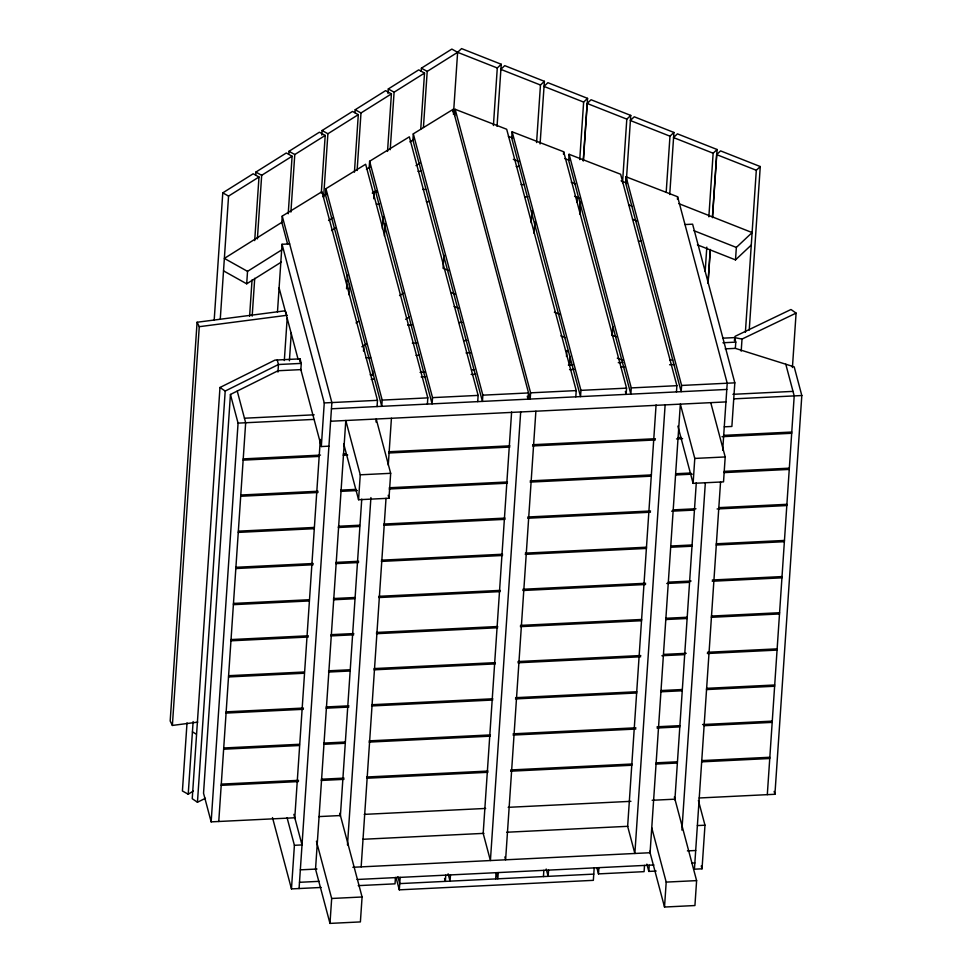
<?xml version="1.0" encoding="UTF-8"?>
<svg xmlns="http://www.w3.org/2000/svg" width="972" height="972" viewBox="0 0 972 972"><rect width="100%" height="100%" fill="white"/><g stroke="black" fill="none" stroke-linecap="round" stroke-linejoin="round"><path stroke-width="1.46" d="M286.29 313.02L285.197 310.797L197.085 322.254L170.185 721.005L172.372 725.44L197.753 722.135M172.372 725.44L199.272 326.689L197.085 322.254M187.025 722.84L182.42 790.977L188.216 794.221L193.282 791.038M214.192 320.055L222.782 192.857L253.194 173.769L258.989 177.001L254.7 240.606M188.216 794.221L193.124 721.54M220.292 318.755L228.566 196.101L258.989 177.001M300.858 369.445L301.271 363.394L300.069 358.862L274.955 360.102L219.976 387.488L192.237 798.705L197.45 802.252L205.444 798.279M197.45 802.252L225.2 391.048L219.976 387.488M301.211 369.603L278.041 370.745L230.437 394.462L203.537 793.213L211.155 821.862L294.528 817.792M223.524 270.86L246.694 283.812L247.532 271.358L282.257 249.561M211.155 821.862L238.067 423.124L230.437 394.462M255.685 175.106L255.879 172.08L286.303 152.981L292.098 156.225L288.21 213.767M249.597 316.313L252.04 279.972M252.173 316.143L254.725 278.284M257.386 238.918L261.675 175.312L292.098 156.225M218.761 821.498L245.661 422.747L237.241 391.072M377.063 406.563L377.476 400.33L321.963 191.691L282.245 216.1L281.831 222.333L287.639 244.179M277.47 312.061L282.038 244.276L289.644 243.911M288.781 154.329L288.988 151.304L319.411 132.204L325.207 135.436L321.319 192.978M277.943 372.069L278.454 364.512L277.251 359.98M290.895 212.078L294.783 154.536L325.207 135.436M284.322 360.551L287.177 318.257M289.401 360.782L291.272 333.08M299.862 361.888L300.069 358.862M321.793 135.059L322.097 130.515L352.52 111.416L358.303 114.66L354.428 172.202M323.591 197.352L327.892 133.759L358.303 114.66M325.936 188.677L325.511 194.91L381.765 406.332L382.19 400.1L325.936 188.677L365.654 164.256L427.814 397.864L427.388 404.097M294.735 818.533L320.323 439.417M321.149 887.46L291.466 888.906L294.407 845.3L287.056 817.634M328.913 446.172L321.319 446.549L324.259 402.93L282.038 244.276M299.072 888.542L331.865 402.566L282.245 216.1M354.999 112.764L355.205 109.739L385.617 90.639L391.412 93.883L387.524 151.413M346.554 288.793L347.478 275.173M348.729 294.686L349.446 284.079M357.113 170.513L360.989 112.971L391.412 93.883M369.627 161.255L369.202 167.488L432.103 403.866L432.528 397.633L369.627 161.255L409.346 136.833L478.139 395.397L477.726 401.63M363.479 351.05L363.856 345.51M373.758 198.75L374.22 191.824L377.258 191.678M339.811 813.272L362.082 896.986L360.393 921.918L329.982 923.4L331.671 898.48L316.435 841.242M376.018 422.042L376.213 419.017L390.671 473.315L388.982 498.247L358.571 499.73L360.26 474.81L345.801 420.512L315.536 869.102L329.982 923.4M387.998 93.494L388.302 88.95L418.725 69.863L424.521 73.094L420.742 129.118M340.358 816.298L361.754 499.11M372.41 375.52L372.713 370.976M382.324 228.639L383.138 216.525M384.39 236.038L385.204 223.925M390.209 149.737L394.097 92.194L424.521 73.094M347.478 844.96L370.915 497.567M361.159 866.866L386.018 498.332M388.265 465.102L391.424 418.276M413.319 133.832L412.893 140.053L482.428 401.4L482.853 395.167L413.319 133.832L453.025 109.411L530.19 399.067L530.603 392.834L455.163 109.301L506.691 129.264L576.226 390.598L575.801 396.831M421.204 71.199L421.411 68.174L451.834 49.074L457.618 52.318L497.287 67.979L501.236 64.261L461.566 48.6L457.618 52.318L427.206 71.406L423.428 127.441M395.446 877.607L395.021 883.84L358.231 885.638M594.184 867.887L593.345 880.34L399.31 889.842L400.148 877.376M452.867 111.901L453.025 109.411M443.111 267.336L443.937 255.223M453.438 114.392L457.618 52.318M454.75 115.534L455.163 109.301M493.412 125.522L497.287 67.979M445.771 875.152L445.346 881.373L444.569 878.457M497.044 126.348L501.236 64.261M450.486 874.922L450.06 881.142L448.116 873.828M512.135 131.803L511.722 138.036L580.515 396.6L580.94 390.367L512.135 131.803L563.663 151.754L626.551 388.144L626.138 394.365L625.361 391.449M511.612 411.994L483.181 833.393L490.41 860.548L520.676 411.946M531.162 222.819L531.988 210.705M536.58 142.568L540.468 85.026L544.405 81.32L504.735 65.646L500.799 69.364L540.468 85.026M534.053 233.292L534.904 222.138M540.08 143.953L544.405 81.32M495.684 878.919L496.097 872.686M498.235 872.577L497.822 878.809L496.267 872.953M535.876 411.205L505.61 859.795L504.857 856.939M563.493 154.244L563.663 151.754M569.106 154.305L568.693 160.538L630.852 394.134L631.265 387.913L569.106 154.305L620.634 174.255L676.889 385.677L676.463 391.91M566.469 356.469L566.883 350.406M576.894 202.018L577.198 197.474M579.749 159.615L583.637 102.072L587.574 98.366L547.904 82.693L543.968 86.411L583.637 102.072M569.458 365.423L570.078 356.335M579.677 213.998L580.491 201.884M583.249 161L587.137 103.457L591.073 99.751L630.743 115.413L626.15 183.55M569.701 363.358L570.102 357.295M579.92 211.932L580.624 201.326M583.382 160.441L587.574 98.366M543.433 876.574L543.858 870.341M548.572 870.11L548.147 876.343L546.203 869.029M612.19 335.656L612.81 326.58M622.517 182.724L626.806 119.131L630.743 115.413M626.077 176.807L625.664 183.028L681.178 391.68L681.603 385.447L626.077 176.807L677.606 196.757L727.214 383.211L722.694 450.243M644.521 865.42L644.096 871.653L598.485 873.889L598.898 867.656M666.197 192.201L669.975 136.177L673.924 132.459L634.254 116.798L630.306 120.504L669.975 136.177M669.732 194.546L673.924 132.459M656.076 404.923L627.645 826.322L634.862 853.477L665.127 404.887M677.435 199.248L677.606 196.757M656.173 871.058L648.81 871.422L649.235 865.189M650.074 852.723L680.339 404.133L694.786 458.432L693.109 483.363L723.52 481.869L725.197 456.949L710.751 402.651M705.174 271.334L706.814 247.107M708.855 216.817L713.144 153.224L717.093 149.506L677.423 133.844L673.475 137.562L713.144 153.224M674.349 796.967L696.608 880.62L694.931 905.539L664.52 907.034L666.197 882.102L651.75 827.804M707.968 283.314L710.216 249.998M712.464 216.695L716.643 154.609L720.592 150.891L760.262 166.552L749.23 330.091M708.199 281.248L710.35 249.452M712.488 217.655L717.093 149.506M674.884 799.92L696.292 482.744M681.907 830.1L705.344 482.695M720.556 481.954L694.433 869.187L702.027 868.81L704.979 825.204L698.394 800.454M697.398 244.847L735.5 259.889L736.351 247.435L752.109 232.575L678.845 203.646M734.358 340.625L735.16 336.3L790.977 309.497L796.092 313.106L792.423 367.525M735.367 348.17L735.768 342.132L734.565 337.6L723.168 338.159M685.005 224.556L692.611 224.18L734.82 382.847L731.88 426.453L724.274 426.83M741.199 351.171L742.013 339.07L796.092 313.106M745.39 332.29L756.313 170.27L760.262 166.552M767.309 794.646L794.209 395.896L785.789 364.221M699.123 797.988L774.915 794.282L801.815 395.531L794.197 366.869L735.354 348.365L725.209 348.851M735.5 259.889L751.271 245.041M281.953 222.26L224.362 258.406L247.532 271.358M322.898 196.551L326.738 194.145M366.408 169.237L370.247 166.832M409.917 141.924L413.756 139.518M328.536 220.51L332.4 218.08M372.252 193.064L376.115 190.646M415.967 165.617L419.831 163.199M246.694 283.812L281.406 262.027M331.561 230.546L335.413 228.128M356.031 322.923L358.595 321.319M399.541 295.61L403.38 293.204M361.888 346.749L366.383 343.918M405.603 319.302L409.455 316.884M225.2 391.048L278.454 364.512L301.271 363.394M199.272 326.689L287.384 315.232M417.996 171.351L421.01 171.206M516.229 166.54L519.255 166.394M422.699 189.455L425.724 189.309M521.15 184.644L524.187 184.486M376.407 204.144L379.445 203.999M426.392 201.69L429.43 201.544M524.856 196.879L527.881 196.733M638.446 241.165L641.338 241.032M407.62 325.037L412.152 324.818M459.003 322.522L462.028 322.376M412.322 343.14L416.867 342.922M463.826 340.625L466.852 340.467M366.043 357.83L370.587 357.599M416.028 355.375L419.053 355.23M466.013 352.933L470.557 352.715M722.937 342.752L735.768 342.132M370.138 374.815L373.175 374.657M420.074 372.373L424.618 372.142M471.517 369.846L474.543 369.7M568.353 365.108L572.885 364.889M618.277 362.665L622.821 362.447M669.72 360.15L672.746 360.005M371.17 379.347L374.378 379.189M421.168 376.893L425.821 376.674M471.153 374.451L475.745 374.232M569.556 369.639L574.16 369.409M620.999 367.124L624.146 366.966M669.587 364.743L674.131 364.524M324.259 402.93L377.476 400.33M382.19 400.1L427.814 397.864M432.528 397.633L478.139 395.397M482.853 395.167L528.476 392.943L528.051 399.176L527.274 396.248M530.603 392.834L576.226 390.598M580.94 390.367L626.551 388.144M631.265 387.913L676.889 385.677M681.603 385.447L734.82 382.847M331.44 408.787L726.801 389.444M244.458 418.215L314.163 414.813M732.937 394.316L793.006 391.376M238.067 423.124L313.859 419.406M733.605 398.872L801.815 395.531M330.602 421.253L725.95 401.91M243.231 458.881L320.505 455.103M343.238 453.985L346.263 453.839M388.703 451.761L509.923 445.832M532.656 444.714L655.395 438.712M678.128 437.594L681.153 437.449M723.581 435.371L791.779 432.042M243.146 460.133L318.913 456.415M343.152 455.236L347.697 455.018M388.618 453.013L509.838 447.071M532.571 445.966L655.31 439.964M676.524 438.919L682.587 438.627M721.989 436.695L791.694 433.281M360.26 474.81L390.671 473.315M694.786 458.432L725.197 456.949M240.789 495.015L318.075 491.237M340.795 490.119L355.959 489.378M389.286 487.75L507.481 481.966M530.214 480.861L651.447 474.919M675.686 473.741L690.837 473M724.176 471.359L789.337 468.176M240.704 496.267L317.99 492.488M340.71 491.37L357.38 490.556M389.201 489.001L507.396 483.218M530.129 482.1L651.362 476.171M675.601 474.98L692.271 474.166M724.091 472.611L789.252 469.415M238.347 531.162L314.114 527.444M338.365 526.265L359.579 525.22M383.818 524.042L505.051 518.1M527.784 516.995L650.523 510.98M673.244 509.875L695.976 508.757M718.709 507.651L786.895 504.31M238.262 532.401L314.029 528.695M338.28 527.504L359.494 526.472M383.733 525.281L504.966 519.352M527.699 518.234L650.438 512.232M671.652 511.187L694.385 510.081M717.105 508.964L786.81 505.562M235.917 567.296L313.191 563.505M335.923 562.399L358.656 561.281M381.389 560.176L502.609 554.234M525.342 553.129L646.562 547.2M670.814 546.009L692.028 544.976M716.267 543.785L784.465 540.444M235.832 568.535L313.106 564.756M335.838 563.639L358.571 562.533M381.303 561.415L502.524 555.486M525.257 554.368L646.477 548.439M670.729 547.26L691.942 546.215M716.182 545.025L784.38 541.696M233.474 603.43L309.242 599.724M333.481 598.533L354.695 597.501M378.946 596.31L500.167 590.381M522.9 589.263L645.639 583.261M668.372 582.143L691.104 581.037M712.318 579.992L782.023 576.578M233.389 604.669L309.157 600.963M333.396 599.785L354.61 598.74M378.861 597.561L500.082 591.62M522.815 590.514L645.554 584.5M666.768 583.467L689.5 582.35M712.233 581.244L781.938 577.83M231.032 639.564L308.318 635.785M331.051 634.667L353.772 633.562M376.504 632.444L497.737 626.515M520.457 625.397L641.69 619.468M665.929 618.277L687.155 617.244M711.395 616.054L779.58 612.725M230.947 640.815L308.233 637.024M330.966 635.919L353.699 634.801M376.419 633.695L497.652 627.754M520.385 626.648L641.605 620.719M665.856 619.529L687.07 618.496M711.31 617.305L779.495 613.964M228.602 675.698L304.37 671.992M328.609 670.802L349.823 669.769M374.074 668.578L495.295 662.649M518.027 661.543L640.767 655.529M663.499 654.423L686.232 653.306M707.446 652.273L777.15 648.859M228.517 676.949L304.285 673.244M328.524 672.053L349.738 671.02M373.989 669.829L495.21 663.9M517.942 662.783L640.682 656.78M661.896 655.736L684.628 654.63M707.361 653.512L777.065 650.098M226.16 711.844L303.446 708.053M326.167 706.948L348.899 705.83M371.632 704.724L492.853 698.783M515.585 697.677L636.818 691.736M661.057 690.557L682.271 689.513M706.523 688.334L774.708 684.993M226.075 713.084L303.361 709.305M326.082 708.187L348.814 707.081M371.547 705.964L492.768 700.034M515.5 698.917L636.733 692.987M660.972 691.797L682.186 690.764M706.437 689.573L774.623 686.244M223.718 747.978L299.485 744.273M323.737 743.082L344.951 742.037M369.19 740.858L490.423 734.917M513.143 733.811L635.895 727.809M657.108 726.764L679.841 725.659M702.562 724.541L772.266 721.127M223.633 749.218L299.4 745.512M323.652 744.321L344.866 743.288M369.105 742.098L490.338 736.168M513.07 735.063L635.809 729.049M657.023 728.016L679.756 726.898M703.995 725.707L772.181 722.378M221.288 784.112L298.562 780.334M321.295 779.216L344.027 778.11M366.76 776.993L487.98 771.063M510.713 769.946L631.934 764.016M656.185 762.826L677.399 761.793M701.638 760.602L769.836 757.261M221.203 785.352L298.477 781.573M321.21 780.467L343.942 779.35M366.675 778.244L487.895 772.303M510.628 771.197L631.849 765.256M656.1 764.077L677.314 763.032M701.553 761.854L769.751 758.512M318.767 816.602L339.981 815.557M364.233 814.378L485.66 808.437M508.186 807.331L630.925 801.329M652.139 800.284L674.872 799.178M362.787 839.286L483.971 833.356M506.691 832.239L627.876 826.309M294.407 845.3L302.013 844.923L293.884 814.354M697.374 825.58L704.979 825.204M300.336 869.843L316.993 869.029M352.86 867.279L650.244 852.723M687.398 850.901L695.685 850.5M299.498 882.309L319.18 881.337M357.052 879.49L653.949 864.959M691.821 863.112L694.846 862.954M593.77 874.12L399.735 883.609L397.876 876.647M331.671 898.48L362.082 896.986M666.197 882.102L696.608 880.62M734.565 337.6L742.013 339.07M587.137 103.457L626.806 119.131M716.643 154.609L756.313 170.27M508.368 136.323L512.596 137.988M564.72 158.57L568.948 160.246M621.084 180.828L626.721 183.052M513.325 159.359L518.975 161.595M571.196 182.214L575.436 183.89M629.066 205.068L631.897 206.185M693.996 230.716L736.351 247.435M574.598 196.344L580.235 198.58M632.468 219.198L636.696 220.875M443.05 268.308L448.687 270.532M554.356 312.255L559.994 314.478M612.129 335.073L616.345 336.737M450.729 292.426L454.969 294.091M560.832 335.899L565.06 337.576M617.293 358.194L622.931 360.43M454.118 306.557L458.359 308.221M565.631 350.588L568.462 351.706M421.411 68.174L427.206 71.406M388.302 88.95L394.097 92.194M355.205 109.739L360.989 112.971M322.097 130.515L327.892 133.759M288.988 151.304L294.783 154.536M255.879 172.08L261.675 175.312M222.782 192.857L228.566 196.101M192.42 731.916L196.283 734.079M677.873 426.125L693.109 483.363M774.149 791.415L774.915 794.282M701.262 865.906L702.027 868.81M649.685 851.265L664.52 907.034M646.866 864.12L648.81 871.422M596.93 868.045L598.485 873.889M388.205 495.307L388.982 498.247M343.736 443.961L358.571 499.73M279.098 287.894L298.076 359.215M300.785 369.396L321.319 446.549M395.981 877.315L399.31 889.842M272.488 817.586L291.466 888.906"/></g></svg>
